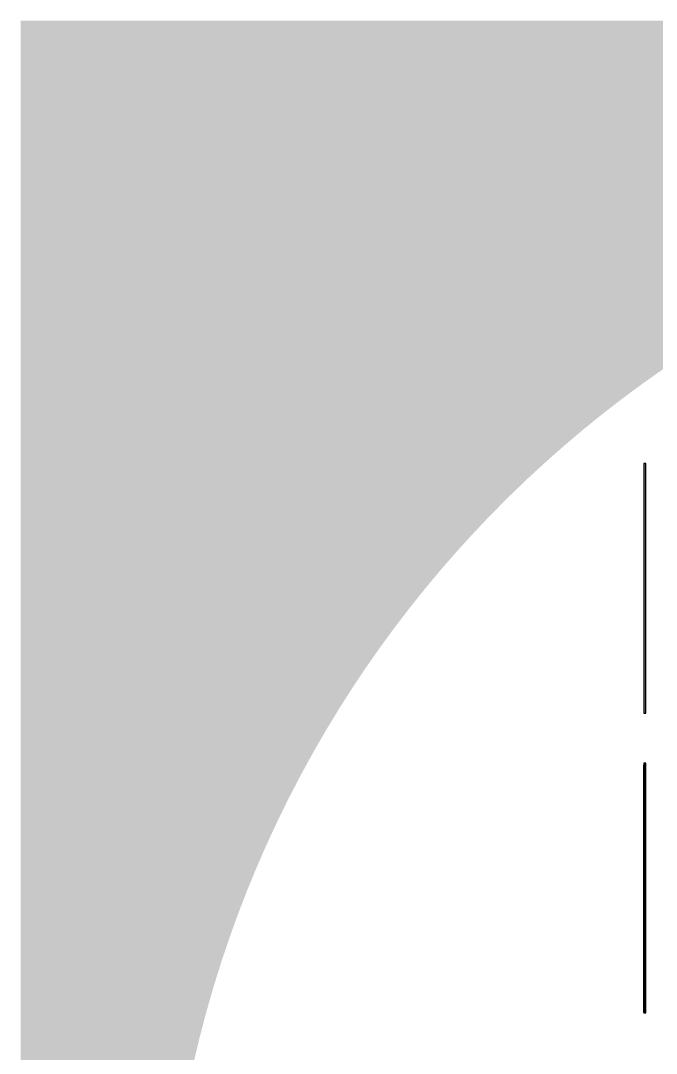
# Model space of a CAD drawing. Header units: inches. Extents: x 0 to 114300, y 0 to 114300.
# Drawn here: x 0 to 27999, y 68843 to 114300 of the extents above; entities that cross this region are included whole.
import ezdxf

# ---------------------------------------------------------------- set-up
doc = ezdxf.new("R2010")
doc.units = ezdxf.units.IN
doc.header["$MEASUREMENT"] = 0

msp = doc.modelspace()

# ---------------------------------------------------------------- hatches: boundary and pattern name
h = msp.add_hatch()
h.set_pattern_fill('ANSI31', color=256, scale=100)
h.set_pattern_definition([(45, (-3636.992, -6350), (-8.8388348, 8.8388348), [])])
h.paths.add_polyline_path([(114300, 0), (0, 0), (0, 114300), (114300, 114300)])
edge = h.paths.add_edge_path(flags=16)
edge.add_arc((57150, 57150), 50800, 288.3584, 529.7953, ccw=False)
edge.add_line((73150, 8935), (41150, 8935))
edge.add_arc((57150, 57150), 50800, 190.2047, 251.6416, ccw=False)
edge.add_arc((57150, 57150), 50800, 169.7953, 190.2047, ccw=False)
h = msp.add_hatch(color=256)
h.dxf.hatch_style = 1
h.paths.add_polyline_path([(27540, 94812), (27440, 94812), (27440, 83812), (27540, 83812)])
h = msp.add_hatch()
h.set_pattern_fill('ANSI31', color=256, scale=10)
h.paths.add_polyline_path([(27540, 81623), (27440, 81623), (27440, 70623), (27540, 70623)])

# ---------------------------------------------------------------- linework, layer by layer
for points in [[(27540, 94812), (27440, 94812), (27440, 83812), (27540, 83812)], [(27540, 81623), (27440, 81623), (27440, 70623), (27540, 70623)]]:
    msp.add_lwpolyline(points, close=True)

doc.saveas('drawing.dxf')
